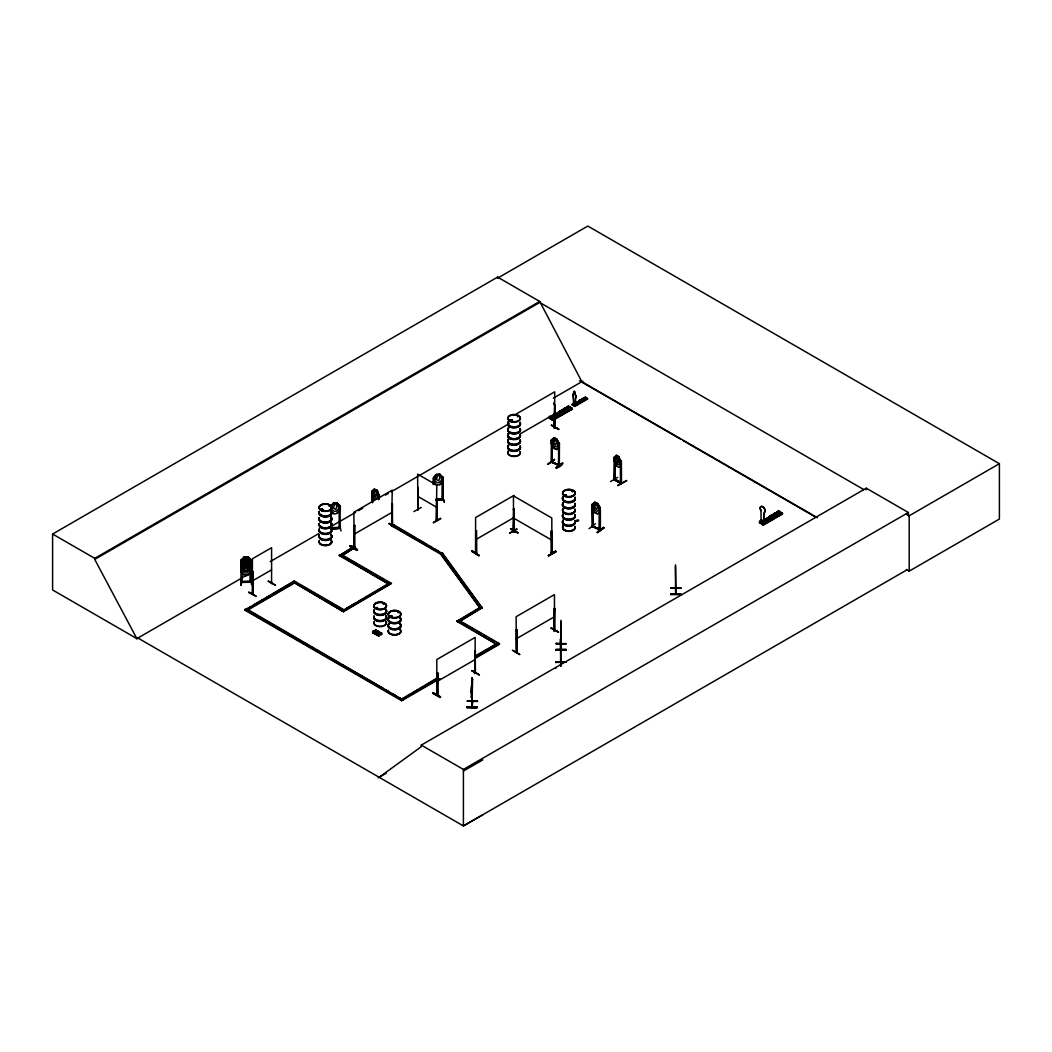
<?xml version="1.0" encoding="UTF-8"?>
<svg xmlns="http://www.w3.org/2000/svg" width="1052" height="1052" viewBox="0 0 1052 1052"><rect width="100%" height="100%" fill="white"/><g stroke="black" fill="none" stroke-linecap="round" stroke-linejoin="round"><path stroke-width="1.5" d="M471.822 690.243L471.743 688.297L471.875 688.981M471.796 683.406L471.875 679.566L471.414 692.913L472.085 677.725L471.756 687.679M471.967 686.364L471.414 696.424M471.717 684.576L472.151 685.141L471.73 684.273M471.848 688.481L471.848 683.208L471.848 687.627M471.651 685.97L471.953 687.009M471.822 684.76L471.901 685.812L472.216 682.787L471.677 697.976L471.822 695.99M471.493 691.9L471.69 685.431L471.704 689.034M466.864 707.523C476.135 705.077 484.854 708.706 466.864 707.523L477.029 707.733M466.891 707.194L477.043 707.444M466.891 706.839L477.056 707.01M471.493 694.544L471.585 695.359L471.651 686.075M471.704 690.572L471.612 693.202M471.94 689.862L472.072 683.09M553.865 413.554L553.497 418.091L550.893 416.224M575.247 404.81L575.681 397.827A2.262 1.315 59.5 0 0 575.339 394.724L575.247 394.789A2.262 1.315 59.5 0 1 575.575 397.88L575.681 397.827M763.91 522.765L764.423 512.377A3.393 1.972 59.5 0 0 764.423 508.458A3.393 1.972 59.5 0 0 760.99 506.525A3.393 1.972 59.5 0 0 760.99 510.444L760.846 510.522A3.393 1.972 59.5 0 1 760.846 506.617A3.393 1.972 59.5 0 1 764.265 508.55A3.393 1.972 59.5 0 1 764.265 512.455L763.765 522.844C759.005 520.569 763.542 520.845 761.766 520.753M614.999 479.83L614.71 457.633M558.494 443.352L559.44 443.444L559.309 465.786L551.287 462.17L551.59 439.907L552.313 440.223L552.182 462.564L552.313 444.97M599.495 507.708L600.324 507.853L600.416 530.037C594.433 527.302 592.237 526.184 592.447 525.606M621.167 465.142L618.773 467.259L616.38 465.786L614.013 460.921L614.013 457.41L616.419 455.279L618.852 456.686L621.167 461.631L621.153 483.736L614.092 479.62L614.67 457.633M600.324 507.853L597.47 503.369L598.733 510.115L596.997 511.417L595.248 510.628L593.486 507.748L594.761 502.146L597.536 503.316L600.219 508.037L600.192 530.195L592.171 526.618L593.065 526.986L593.21 504.644M442.353 477.49L443.234 477.516L443.089 499.634L443.037 477.292L442.129 477.358L442.064 499.713L443.142 498.622M471.967 677.725L472.532 679.921L472.085 677.725M472.032 678.934L471.796 707.338L472.624 700.685L472.216 701.526M472.611 701.553L472.203 707.325L471.835 705.879M248.351 568.08L246.51 565.384L248.285 562.688L245.958 564.885L243.564 562.846L245.353 565.45L243.512 568.277L245.918 565.91L247.444 568.093L248.39 567.988M551.616 416.092L551.261 416.934L551.708 415.842M551.866 415.698L552.024 416.342L551.892 415.619M551.695 416.579L552.379 416.053M574.247 403.284L573.682 404.06L573.393 396.525A2.262 1.315 59.5 0 1 573.735 393.816L573.761 391.594M573.406 403.968L574.09 403.376M763.16 524.803L782.675 513.744L763.357 525.119L759.491 522.568L759.491 521.135L761.451 519.977L759.781 522.436L762.845 524.172L762.845 523.028L764.804 521.871L765.08 523.475C758.071 514.822 763.318 528.104 762.043 521.095L760.754 520.569L760.754 522.989M761.28 520.911C760.464 522.042 763.805 519.819 761.99 521.279M761.49 521.279L762.082 520.477M514.362 530.892L513.494 531.536L514.454 531.707L513.705 509.194L513.389 531.51L513.968 508.866M514.441 531.168L513.507 531.562L513.455 495.873L551.813 518.018L551.879 553.654L551.09 553.286L551.077 552.392L552.024 552.602M551.393 553.05L552.129 553.51L551.406 530.958L551.813 553.615M614.684 479.225L614.026 478.857L615.065 479.094M614.131 479.686L614.263 478.634M620.483 483.341L620.378 460.921L621.39 461.407L621.482 483.552L620.483 483.394M620.483 482.592L621.456 482.776L620.483 482.513M248.706 592.46L256.083 596.431M248.864 591.987L256.083 596.09M421.247 507.445L413.909 511.588M581.348 401.207L580.428 400.904M321.873 509.194L321.517 509.852M321.583 509.115L322.74 509.392M329.5 505.683L329.052 505.315M328.987 505.328L329.67 505.657L328.75 505.802M375.945 608.385L377.287 608.109M376.958 607.491L377.103 608.424M377.497 607.832L376.8 608.674L375.945 607.819M383.336 604.006L384.401 603.914L383.507 604.229M391.028 615.801L390.489 616.814L392.067 616.459M391.186 616.485L390.687 615.92L391.028 616.761M391.87 616.13L391.791 616.419M392.133 616.262L391.344 615.801L392.041 616.696M398.05 611.922L398.721 612.369M509.76 420.668L510.707 420.037M517.518 416.71L518.36 416.434M564.858 494.966L564.556 495.571M564.595 495.334L566.292 495.597M564.924 495.058L565.345 495.781M566.147 495.716L565.253 494.874M572.064 491.415L572.959 491.034M572.314 491.613L572.88 491.613M572.604 491.652L572.669 490.876M378.51 495.019L378.444 499.726M561.36 649.702L560.808 621.798M560.637 663.049L561.097 661.721M676.015 587.766L675.502 588.975M675.568 592.933L675.963 594.314L675.489 566.252M593.012 504.815L592.263 504.487L594.867 502.212L592.079 504.447L592.079 507.958L594.761 512.679L597.47 513.902L600.219 511.548M618.852 456.686L616.459 465.747M575.339 404.757L574.05 403.442M552.09 461.775C550.327 463.248 553.194 461.223 551.511 461.197M551.511 461.999L559.519 465.615L558.77 464.405M592.263 526.658L592.158 504.395M593.262 526.75L593.197 525.947M349.935 546.106C353.235 543.634 365.32 556.876 349.935 546.106L357.18 550.196M350.277 545.804L357.496 549.972M471.651 551.406C485.919 558.651 476.096 555.732 472.059 550.735M440.459 696.858L433.2 692.755L432.832 693.413L440.078 697.542L440.472 696.845L433.187 692.781M479.225 555.285L472.019 550.775L478.897 555.561M519.701 654.489C511.693 649.741 508.234 647.808 519.675 654.528M554.772 438.684L553.917 442.839L555.653 444.983L556.547 442.471L554.838 438.631M595.669 503.106L594.814 507.261L596.537 509.392L597.431 506.893L595.734 503.053M551.222 416.237L552.247 415.764M573.616 403.784L574.392 403.573M762.555 521.042L762.371 520.398M334.667 503.619L333.589 508.248L335.772 509.444L336.89 506.446L335.772 503.54L334.654 503.553M437.593 474.965L436.514 479.594L438.697 480.79L439.815 477.805L438.697 474.886L437.579 474.912M245.484 557.297L244.406 561.939L245.484 563.267L247.733 561.834L246.589 557.271M245.484 560.874L244.406 565.45L246.602 566.739L247.733 563.806L246.602 560.847L245.497 560.94M245.497 565.187L244.419 569.829L245.51 571.157L247.746 569.724L246.615 565.161M375.511 631.279L374.933 634.093L375.511 631.279L377.957 630.963L377.957 632.344L375.511 632.66M379.246 633.422L378.654 636.25L379.246 633.422L381.692 633.107L381.692 634.501L379.246 634.816M374.933 634.093L375.603 629.596L375.59 632.357L377.957 632.344M378.654 636.25L379.338 631.752L379.325 634.501L381.692 634.501M374.459 632.449L374.933 631.318C371.79 630.214 371.79 634.172 374.933 632.699L374.459 633.83M376.064 629.859L375.025 632.397L372.539 632.712M378.194 634.606L378.667 633.475C375.511 632.37 375.511 636.328 378.667 634.856L378.194 635.987M379.798 632.015L378.746 634.553L376.261 634.869M471.783 705.997L471.717 707.299M472.203 707.22L472.216 679.276M550.656 418.131C553.036 420.655 550.472 414.988 552.379 416.224M573.656 391.66L574.326 391.265M617.669 477.319L610.554 481.579M517.019 529.156L509.536 533.219L516.677 529.038M333.576 503.25L331.919 506.827L331.919 509.457L334.141 511.377L336.351 511.219L338.534 508.958L338.534 506.328L336.929 502.843L333.51 503.106L330.999 505.986L333.51 503.106L336.942 502.909M436.435 474.452L434.844 480.803L437.067 482.723L439.276 482.566L441.459 480.317L441.459 477.674L439.854 474.189L436.435 474.452C430.873 478.134 435.475 478.528 434.121 484.485M244.34 560.374L242.723 563.964L242.723 566.607L244.958 568.619L247.181 568.54L249.377 566.384L249.377 563.74L247.785 560.256L251.165 563.662L247.785 567.278C243.275 568.974 237.62 562.702 244.34 560.374L247.785 560.322L251.178 563.714L247.733 567.186L244.393 567.304M548.21 464.261L554.535 459.316L547.829 464.182M554.457 459.671L548.25 463.932M589.081 528.709L595.419 523.725M513.863 530.221L513.389 530.708L514.047 530.155M551.195 552.497L551.813 552.813M241.171 585.346L240.658 579.1L241.263 585.425M339.415 506.249L340.112 505.946L339.204 506.012L339.138 528.367L339.125 527.315L340.112 527.276M476.517 530.773L475.622 531.01L476.517 530.773L476.517 552.997L475.793 553.339L476.609 552.905L475.622 553.142M555.048 427.559C553.155 429.045 556.048 425.232 554.338 427.099M437.698 672.754L437.79 694.885L436.974 695.319L437.698 672.754L437.053 673.135M475.465 673.162L475.149 650.846L474.807 673.504L475.478 672.281L474.754 672.701M516.098 651.504C518.215 650.701 514.573 652.635 516.992 652.201L516.992 629.964L516.098 630.201L516.992 629.964M252.349 593.538L252.73 594.183M252.349 594.341L252.414 558.77L271.587 547.697L271.587 583.623M271.561 582.834L271.85 583.465M773.614 516.953C772.05 513.231 771.063 519.609 773.72 516.216M436.383 520.635L436.777 485.182L417.605 474.123L417.933 509.904L418.183 487.615M437.04 519.806L436.422 520.004M517.545 416.395L518.281 416.276M241.999 560.479L241.066 560.243L240.987 582.584L241.171 581.506L251.086 581.217L251.139 582.256L251.007 559.914L250.074 559.901L250.008 582.295L251.073 581.493L240.987 581.782M240.961 582.387L251.112 582.045M336.942 513.442C344.398 503.592 337.731 515.98 333.51 513.639L331.288 511.522L333.563 513.534M240.961 567.567L244.353 570.973L240.961 567.515L240.947 560.414L244.34 556.797L247.785 556.745C254.492 559.703 252.02 572.538 244.34 570.907M240.974 568.369L244.353 564.687L247.799 564.635M247.785 570.855L251.165 567.173M247.799 575.168C244.156 578.1 236.213 566.094 244.406 575.194L247.799 575.168L251.178 571.486C253.729 568.185 244.103 560.821 249.39 568.119L249.39 570.763L247.194 572.919L244.971 572.998L242.736 570.973L244.353 564.687M433.135 693.176L440.472 697.305M551.472 416.829L550.485 415.816M552.274 416.355L551.406 416.027M331.104 528.183L331.104 528.998L331.209 506.88M340.138 527.499L331.262 528.17M339.138 527.552C326.633 526.855 329.513 530.51 340.164 528.288L340.112 505.946M340.217 528.328L340.217 527.262M435.791 499.608L442.221 498.622M443.063 498.845L435.752 499.398M353.814 547.014L354.879 546.777L353.893 546.935M441.971 553.286L394.027 524.922L392.633 525.724L440.578 553.405L479.83 607.78L440.578 554.088L392.633 526.421L392.251 503.553L391.778 526.263L392.317 524.843M391.594 525.237L392.567 524.987L391.896 525.408M554.01 426.941L554.733 426.573M516.387 413.923L554.733 391.791L554.457 427.875M554.996 427.559L554.733 405.244L554.023 427.809M475.872 531.142L475.793 553.339L476.346 551.919M476.517 552.944L476.267 530.629M513.363 531.313L514.112 531.852L514.112 509.707L513.323 509.234M474.439 673.412L475.149 672.991L475.149 637.394L436.804 659.525L436.843 695.07M474.873 672.675L475.149 672.175M516.953 652.174L516.335 652.542L516.821 651.122M554.667 629.609L553.733 630.621L554.798 630.332L554.457 608.056L553.733 630.621L554.522 630.161M554.667 630.411L553.983 630.766L554.706 608.201M379.193 495.374L376.787 490.482L374.354 489.075L371.869 491.245L372.053 502.356M371.948 491.323L372.947 491.521L372.053 491.284L374.394 489.193L373.131 494.637L376.287 498.543L377.839 497.359C375.064 482.802 378.917 492.691 379.193 498.885M551.261 443.497L553.931 448.205L556.653 449.428L559.322 447.126L556.587 449.48L553.865 448.257L551.195 443.55L551.261 439.986L552.011 440.17M241.066 582.387L251.034 582.256M241.973 581.769L242.091 582.348M241.066 560.243L241.999 560.414L242.105 582.558L240.961 581.585M250.192 581.243L249.981 582.085M354.853 547.632L354.787 525.461L353.893 525.698L354.787 525.461M392.501 525.921L391.857 526.21L392.501 503.698M561.373 411.556C564.582 410.004 562.544 414.33 561.229 411.648M563.346 411.963C560.124 413.515 562.176 409.189 563.491 411.858M437.698 694.977L437.448 672.609M321.517 509.51L322.201 509.339M328.947 505.157L329.67 505.486M510.273 420.011C511.298 421.878 510.983 418.512 510.181 420.708M397.801 612.146L398.761 612.146M564.648 495.137L565.345 495.492M551.353 440.052L553.931 437.671L556.653 438.894L559.322 443.615M556.613 438.973L553.865 437.724L552.589 443.326L554.351 446.206L556.113 447.008L557.849 445.693L556.653 438.894L559.256 443.668L559.204 465.786M559.44 443.444L558.388 443.313M559.072 464.945L552.182 461.986L559.099 464.918M562.544 462.919C563.872 466.667 547.132 472.046 562.596 462.985M556.284 468.008L562.596 463.301L556.39 468.008M592.171 504.526L592.592 526.473M597.497 513.744L594.801 512.613M599.745 528.854L593.065 526.408L600.416 529.235L599.522 528.827M597.615 532.614C617.235 518.255 583.939 542.28 603.493 527.407M379.141 777.283L421.273 746.71L421.273 745.105L866.256 488.194L908.389 512.508L908.389 515.743M566.515 407.321C577.232 412.029 561.334 407.9 568.475 406.164L572.104 408.229L552.353 419.919L572.406 408.978L553.089 420.353L549.249 418.012M553.378 415.566L568.475 406.164M583.926 397.945L585.228 396.985L587.858 398.866L574.944 406.427L572.393 404.757L573.038 405.349L585.701 397.446L572.249 404.915L573.879 403.126L572.393 403.797M552.182 419.643L572.393 408.991M572.157 408.676L571.407 408.097L551.958 419.709M574.616 406.23L574.629 405.059L574.629 405.822M587.476 398.655L574.155 405.967L587.187 398.274M552.576 420.037L552.865 418.42L554.812 417.276L552.576 418.262L552.576 419.419L549.512 417.683L549.223 416.368M782.425 513.442L778.743 510.93L759.518 522.765M778.743 511.219L782.386 513.258M778.546 511.456L763.41 520.385M778.112 512.613L759.899 523.146L774.14 515.322L763.213 521.858M779.164 511.785L759.899 523.146M781.912 513.35L762.227 524.461M252.73 572.038L252.677 594.551L252.98 572.183M268.326 581.112L275.558 585.293L268.181 581.191M573.629 391.883L573.735 393.816A2.262 1.315 59.5 0 0 573.301 396.591L573.892 403.771M553.641 417.999L551.301 416.697M559.559 411.424C570.276 416.132 554.378 412.003 561.518 410.267L565.148 412.608L561.518 410.267M563.254 409.241C573.971 413.949 558.073 409.82 565.213 408.097L568.843 410.438L565.213 408.097M553.05 415.553L568.475 406.453L572.104 408.229M579.284 400.496C586.424 403.626 575.825 400.878 580.586 399.721L583.005 401.285L580.586 399.721M581.743 399.234L583.058 398.274L585.477 399.642M572.196 404.875L585.425 397.498M569.185 406.861L550.157 418.709M549.959 418.407L569.145 407.006M572.512 405.059L585.701 397.446M572.722 405.191L585.727 397.564M574.629 405.059L576.115 404.389L576.115 405.349M551.866 419.63L571.407 408.097M775.416 517.084C774.088 520.293 766.711 516.124 771.787 515.02L775.416 517.36L771.787 515.02M779.124 514.901C777.796 518.11 770.406 513.941 775.482 512.85L779.124 515.191L775.482 512.85M782.372 512.981C781.044 516.19 773.667 512.022 778.743 510.93M763.805 520.595L777.573 512.482M763.134 524.619L763.134 523.186L765.08 522.029M762.845 524.172L780.347 513.849M762.937 524.856L782.372 513.271M554.088 427.756L554.983 405.388M551.314 425.35L558.954 429.242L551.721 425.113M394.894 527.118L389.227 523.423M353.893 547.75L354.866 547.553M391.607 526.066L392.251 490.1L353.893 512.245L354.077 548.026L354.616 546.606M513.455 509.339L514.218 509.01M510.549 528.972L518.189 532.864L510.956 528.735M552.063 531.326L551.156 531.102M551.077 553.207L551.406 530.958M555.627 551.103C533.298 564.608 571.289 542.95 548.539 555.68M548.434 555.68L555.587 551.038M555.982 551.708L548.802 555.824M474.912 673.504L475.399 650.991M472.124 670.716L479.37 674.832M436.804 694.228L437.527 693.899M437.159 694.438L437.777 694.044L436.974 694.504M551.038 628.162L558.665 632.055L551.432 627.939M553.983 629.964L554.798 629.53L554.207 630.727M436.422 520.661L436.698 498.306L436.738 520.451M433.385 522.41L440.525 518.189M433.358 522.818L440.735 518.767M137.97 638.038L136.918 638.643L52.6 589.962L52.6 534.035L497.596 277.123L539.715 301.451L581.848 381.705L817.404 517.702M52.6 534.035L94.733 558.362L539.715 301.451M482.815 814.787L463.406 825.938L137.904 638.012L136.865 638.617L94.733 559.401L539.715 302.476L863.797 489.588M374.354 489.075L376.748 490.548M375.88 490.587L376.682 494.045L375.88 496.491L374.328 492.691L375.091 490.14L375.958 490.548M378.444 495.058L379.338 495.216L379.338 498.372M379.036 498.858L379.338 495.216M374.394 499.542L371.869 494.756L374.354 499.608M136.865 638.617L253.164 571.473M270.233 561.61L318.611 533.68M331.419 526.289L355.615 512.324M358.456 510.68L362.73 508.208M385.492 495.071L388.333 493.427M391.186 491.784L509.286 423.601M553.391 398.129L582.9 381.1M252.414 580.914L271.587 569.842M520.648 433.608L554.733 413.923M353.893 534.377L392.251 512.245M439.96 678.658L401.732 700.724L244.827 610.134L294.165 580.967L343.491 609.45M339.296 554.904L388.635 584.07L339.296 555.587L353.682 546.593L355.076 547.408L340.703 556.403L355.076 547.408M244.827 610.134L246.221 608.635L403.126 699.922L398.892 697.476M247.628 608.516L250.455 606.886M253.269 605.255L263.145 599.561M265.959 597.93L270.193 595.498M273.007 593.867L294.165 581.651L295.559 582.466L295.559 581.769L247.614 609.45M339.296 555.587L352.381 548.039M247.614 610.134L295.559 582.466M392.633 526.421L394.027 525.606L413.778 537.007M513.968 495.413L475.622 517.545L475.543 553.194M480.698 606.018L442.392 553.654L440.578 554.088L441.971 552.589M346.332 608.503L356.194 602.809M359.021 601.179L361.835 599.548M364.663 597.917L368.884 595.485M371.711 593.854L374.525 592.223M377.352 590.593L387.215 584.899M343.491 611.054L391.436 583.387L343.491 611.751L294.165 582.571L343.491 611.751M613.934 457.449L614.776 457.752M617.932 456.792L618.734 460.25L617.932 462.696L616.38 458.896L617.156 456.344L618.011 456.752M475.622 539.689L513.968 517.545M614.815 479.462L620.667 482.552M617.734 485.274C628.307 480.856 631.226 477.056 617.734 485.735M456.897 620.667L496.649 644.311L456.897 621.364L480.869 606.833L482.263 607.635L458.291 622.166L482.263 607.635M456.897 621.364L470.994 613.224M473.821 611.593L480.869 607.53L482.263 608.332M437.132 677.975L401.732 699.107L404.56 697.476M475.386 655.896L498.043 642.811L499.437 644.311L499.437 643.627L459.698 620.667M407.4 695.845L410.227 694.202M413.055 692.571L417.315 690.112M420.142 688.481L422.97 686.851M425.81 685.207L435.725 679.487M476.793 655.777L486.708 650.044M489.548 648.413L496.623 644.324M244.827 609.45L401.732 700.04L437.119 679.605M475.359 657.526L499.437 643.627M475.359 658.21L499.437 644.311M436.804 681.67L475.149 659.538M516.098 638.893L554.457 616.748M378.089 777.888L386.255 773.181M421.273 745.105L463.406 769.42L908.389 512.508M906.337 514.152L909.178 515.782L999.4 463.695L999.4 519.044L909.178 571.144L906.337 569.5M906.969 569.842L463.406 825.938L463.406 769.42M463.406 771.037L482.815 759.899M773.43 516.848L771.497 516.4L773.601 516.295M354.261 547.96L354.143 525.842M554.457 630.201L554.457 594.604L516.098 616.748L516.466 652.464M437.198 695.267L437.29 693.939M510.062 420.813L511.403 420.932L511.206 420.037M322.53 509.681L321.36 509.392M322.688 509.957L321.583 510.036M376.379 607.872L377.287 607.727M398.55 612.593L397.84 612.369M392.133 525.711L392.094 524.882M580.77 400.417L581.795 400.575M440.578 553.405L442.392 552.957L481.658 607.333M479.83 607.083L481.658 606.636M436.817 520.806L436.698 498.306M376.314 607.609L377.497 607.701M575.391 520.74C579.389 518.86 579.691 521.319 575.602 521.503M575.391 521.2L578.561 520.438M516.756 651.911L516.742 629.819M514.454 531.707L513.823 531.352M377.957 630.963L376.064 631.239M381.692 633.107L379.798 633.396M372.539 631.332L375.025 631.016M376.261 633.488L378.746 633.159M551.642 461.197L552.313 461.565M551.59 462.038L551.59 439.907M592.986 526.145L592.973 526.999M558.559 429.479L551.419 425.232M388.898 523.541L394.96 526.986M396.131 527.67L388.832 523.659M517.794 533.101L510.654 528.854M551.09 628.057L558.336 632.186M471.796 670.834L479.37 674.845L471.73 670.492M510.943 420.945L510.246 420.892M436.501 474.597L439.815 474.347M433.214 484.564L433.161 478.029L434.121 477.963M435.752 499.976L442.997 499.411M435.791 500.173L443.089 499.634M321.794 509.115L322.898 509.957L321.162 509.72M442.511 496.149L444.378 502.396L442.576 496.189M340.164 528.288L331.038 528.696A6.43 3.708 0 0 1 326.251 534.1A6.43 3.708 0 0 1 319.19 529.458M339.73 525.198L341.032 531.023M377.037 608.529L376.34 608.477M514.191 531.891L513.968 518.715M621.022 483.67C620.785 480.093 605.636 476.293 621.351 483.486M620.785 483.17L620.733 465.773M244.34 556.797L242.723 563.083L244.958 565.108L247.181 565.029L249.377 562.873L249.377 560.229L247.733 556.837L244.393 556.942L240.947 560.414M245.484 557.363L246.602 557.323M250.074 560.216L251.007 559.914M244.393 560.466L247.733 560.414M247.746 564.727L244.406 564.845L240.961 568.304L240.974 571.88M245.51 565.253L246.615 565.226M250.836 579.218L251.494 584.662M675.489 564.819L675.568 594.235M670.703 588.107L680.868 588.094M670.703 588.292L680.868 588.305M670.703 594.248L680.868 594.314M670.703 594.564L680.868 594.63M560.913 620.272L560.834 649.728M560.637 640.208L560.992 666.1M556.008 643.535L566.173 643.89L556.008 643.429M556.008 643.732L566.173 643.561M556.008 649.689L566.173 649.689M556.008 649.781L566.173 649.768M556.008 650.005L566.173 650.07L566.173 649.308L556.008 649.321L556.008 650.083M560.637 651.057L560.532 638.656L560.637 666.1M555.732 662.076L565.897 662.05M555.732 662.247L565.897 662.26M472.072 677.843L472.032 680.328M471.861 681.354L472.032 683.839M471.809 682.446L471.967 684.813M471.704 685.575L471.717 688.153L472.111 686.298M471.967 688.192L471.848 691.138L471.756 690.322M471.572 688.692L471.822 690.125M471.69 692.111L471.822 693.755L471.756 684.168M471.559 697.857L471.428 696.332L471.677 697.976M467.325 701.224L477.476 701.474M581.138 400.352L581.874 400.68M549.446 418.315L568.475 406.453M614.684 480.041L614.5 478.673M565.66 494.821L566.357 495.137M599.403 529.117L600.1 530.208M558.862 465.247L558.862 464.445M614.368 479.436L614.342 457.344M574.234 391.331L575.22 392.541M565.937 495.19L564.714 495.597M558.388 443.01L559.072 465.76M600.113 508.024L599.311 507.472L599.403 529.919L599.601 512.271M603.874 528.012L603.427 527.341M472.098 702.078L472.572 679.395M583.926 397.761L586.345 399.129M581.743 399.037L584.176 400.404M776.784 512.074L780.426 514.139M773.522 514.007L777.165 516.059M576.115 404.389L575.931 405.059M573.34 403.35L573.34 404.967C574.445 406.637 574.721 402.877 573.235 403.429L573.235 405.033M769.827 516.177L773.47 518.228M760.754 520.569L764.804 523.028L764.804 521.871M552.484 417.105L554.535 418.262L554.535 417.105M999.4 463.695L587.818 226.062L497.596 278.162L497.596 277.123M579.507 380.811L680.394 439.052M683.235 440.696L815.392 516.992M618.813 456.752L616.34 455.332L615.196 458.212L615.196 460.842L618.352 464.747L619.904 463.564L618.734 456.805M621.39 461.407L620.391 461.21M513.455 518.018L551.813 540.163M417.605 496.255L436.777 507.327M378.352 494.992L379.088 495.36M416.592 538.637L426.468 544.331M429.282 545.962L432.096 547.592M434.923 549.21L439.157 551.656M353.682 547.29L355.076 548.092M463.958 623.823L466.799 625.467M469.639 627.11L473.9 629.569M476.74 631.2L481.001 633.659M483.841 635.303L486.682 636.947M489.522 638.59L493.782 641.049M391.436 583.387L342.097 554.904L342.097 555.587M343.504 556.403L359.021 565.358M361.835 566.989L371.711 572.683M374.525 574.313L377.352 575.944M380.167 577.574L384.401 580.007M387.215 581.638L390.042 583.268L390.042 582.571L342.097 610.949M299.794 584.899L309.656 590.606M312.483 592.223L315.298 593.854M318.112 595.485L322.346 597.93M325.173 599.561L327.987 601.179M330.801 602.809L342.084 609.318M247.641 610.147L257.53 615.854M260.357 617.498L288.629 633.817M291.457 635.447L301.345 641.155M304.173 642.785L308.42 645.244M311.247 646.875L314.075 648.505M316.902 650.136L326.791 655.843M329.618 657.487L339.52 663.194M342.347 664.825L383.336 688.495M386.163 690.125L388.99 691.756M393.238 694.202L396.065 695.832M761.109 521.292L760.99 510.444M603.506 527.762L597.286 532.43M439.854 474.189L443.037 477.292M336.929 502.843L340.309 506.17L340.309 509.681M336.877 502.935L340.296 506.104M247.785 564.569L251.178 568.027M575.234 392.212L575.247 394.789M439.802 484.643L436.435 484.985L433.174 481.685L436.501 484.946M558.494 465.418L558.717 446.272M909.178 515.782L909.178 571.144M866.256 488.194L866.256 489.798M760.925 520.477L760.925 522.897M680.868 587.989L670.703 587.989M680.868 594.643L680.868 593.854L670.703 593.867L670.703 594.643M614.999 462.459L615.065 479.896M599.995 529.34L599.956 530.169M573.695 403.021L573.695 403.981M555.732 667.81L555.732 668.599M551.695 552.787L551.656 553.615M550.656 415.711L550.485 418.236M516.348 630.345L516.348 652.49M480.869 606.833L480.869 607.53M442.392 552.957L442.392 553.654M433.989 477.95L434.068 484.288M417.933 487.76L417.894 509.944L417.854 487.431M401.732 700.04L401.732 700.724M394.027 524.922L394.027 525.606M381.258 632.857L381.258 634.238M379.338 631.752L379.325 634.501M377.523 630.7L377.523 632.094M376.708 633.738L376.708 635.119M375.603 629.596L375.59 632.357M372.947 496.268L372.947 501.015M372.973 631.581L372.973 632.962M372.513 491.363L372.697 502.738M372.303 494.308L372.303 502.212M354.537 525.316L353.893 547.829L353.682 546.593M294.165 580.967L294.165 581.651M94.733 558.362L94.733 559.401M575.076 503.908A6.43 3.708 0 0 1 568.027 508.55A6.43 3.708 0 0 1 563.293 503.014M574.997 504.276A6.338 3.669 0 0 1 568.041 508.852A6.338 3.669 0 0 1 563.372 503.395M574.957 509.05A6.299 3.643 0 0 1 568.041 513.6A6.299 3.643 0 0 1 563.412 508.169M575.076 497.793A6.43 3.708 0 0 1 568.027 502.435A6.43 3.708 0 0 1 563.293 496.899M574.984 503.25A6.325 3.656 0 0 1 568.041 507.827A6.325 3.656 0 0 1 563.385 502.369M574.984 498.161A6.325 3.656 0 0 1 568.041 502.738A6.325 3.656 0 0 1 563.385 497.28M575.076 503.592A6.43 3.708 0 0 1 568.027 508.234A6.43 3.708 0 0 1 563.293 502.698M575.076 497.478A6.43 3.708 0 0 1 568.027 502.12A6.43 3.708 0 0 1 563.293 496.583M574.997 497.136A6.338 3.669 0 0 1 568.041 501.725A6.338 3.669 0 0 1 563.372 496.255M575.076 521.319A6.43 3.708 0 0 1 568.027 525.961A6.43 3.708 0 0 1 563.293 520.424M574.997 521.687A6.338 3.669 0 0 1 568.041 526.263A6.338 3.669 0 0 1 563.372 520.806M574.957 526.46A6.299 3.643 0 0 1 568.041 531.01A6.351 3.669 0 0 1 563.359 525.711M563.412 525.592A6.299 3.643 0 0 0 568.041 531.01A6.351 3.669 0 0 0 574.997 526.592M574.971 509.944A6.312 3.643 0 0 1 568.041 514.507A6.312 3.643 0 0 1 563.399 509.063M574.997 526.802A6.338 3.669 0 0 1 568.041 531.392A6.338 3.669 0 0 1 563.372 525.921M575.076 515.204A6.43 3.708 0 0 1 568.027 519.859A6.43 3.708 0 0 1 563.293 514.31M574.984 520.661A6.325 3.656 0 0 1 568.041 525.237A6.325 3.656 0 0 1 563.385 519.78M574.984 515.585A6.325 3.656 0 0 1 568.041 520.148A6.325 3.656 0 0 1 563.385 514.704M575.076 521.003A6.43 3.708 0 0 1 568.027 525.645A6.43 3.708 0 0 1 563.293 520.109M575.076 514.901A6.43 3.708 0 0 1 568.027 519.543A6.43 3.708 0 0 1 563.293 513.994M574.997 514.559A6.338 3.669 0 0 1 568.041 519.136A6.338 3.669 0 0 1 563.372 513.665M400.115 623.994A6.43 3.708 0 0 1 394.539 629.556A6.43 3.708 0 0 1 388.977 623.994M400.01 629.149A6.299 3.643 0 0 1 395.368 634.58A6.299 3.643 0 0 1 388.451 630.03M400.115 617.879A6.43 3.708 0 0 1 394.539 623.455A6.43 3.708 0 0 1 388.977 617.879M400.115 623.678A6.43 3.708 0 0 1 394.539 629.241A6.43 3.708 0 0 1 388.977 623.678M400.115 617.563A6.43 3.708 0 0 1 394.539 623.139A6.43 3.708 0 0 1 388.977 617.563M400.036 618.26A6.338 3.669 0 0 1 395.368 623.718A6.338 3.669 0 0 1 388.412 619.141M400.036 617.235A6.338 3.669 0 0 1 395.368 622.705A6.338 3.669 0 0 1 388.412 618.116M400.036 624.375A6.338 3.669 0 0 1 395.368 629.832A6.338 3.669 0 0 1 388.412 625.256M400.036 623.349A6.338 3.669 0 0 1 395.368 628.807A6.338 3.669 0 0 1 388.412 624.231M385.624 620.851A6.299 3.643 0 0 1 380.982 626.282A6.299 3.643 0 0 1 374.078 621.732M385.663 609.963A6.338 3.669 0 0 1 380.995 615.42A6.338 3.669 0 0 1 374.039 610.844M385.663 608.937A6.338 3.669 0 0 1 380.995 614.394A6.338 3.669 0 0 1 374.039 609.818M385.663 616.064A6.338 3.669 0 0 1 380.995 621.535A6.338 3.669 0 0 1 374.039 616.945M385.729 615.683A6.43 3.708 0 0 1 381.008 621.219A6.43 3.708 0 0 1 373.947 616.577M385.729 615.367A6.43 3.708 0 0 1 381.008 620.917A6.43 3.708 0 0 1 373.947 616.275M385.663 615.039A6.338 3.669 0 0 1 380.995 620.509A6.338 3.669 0 0 1 374.039 615.933M385.729 609.581A6.43 3.708 0 0 1 381.008 615.118A6.43 3.708 0 0 1 373.947 610.476M385.729 609.266A6.43 3.708 0 0 1 381.008 614.802A6.43 3.708 0 0 1 373.947 610.16M385.663 621.193A6.338 3.669 0 0 1 380.995 626.663A6.338 3.669 0 0 1 374.039 622.087M520.28 429.006A6.43 3.708 0 0 1 513.231 433.648A6.43 3.708 0 0 1 508.497 428.111M520.188 429.374A6.325 3.656 0 0 1 513.245 433.95A6.325 3.656 0 0 1 508.589 428.493M520.161 434.147A6.299 3.643 0 0 1 513.245 438.697A6.299 3.643 0 0 1 508.616 433.279M520.201 434.292A6.351 3.669 0 0 1 513.245 438.881A6.351 3.669 0 0 1 508.563 433.398M520.201 434.502A6.338 3.669 0 0 1 513.245 439.078A6.338 3.669 0 0 1 508.576 433.621M520.28 422.891A6.43 3.708 0 0 1 513.231 427.546A6.43 3.708 0 0 1 508.497 421.997M509.523 421.234A6.43 3.708 0 0 1 512.403 420.274M520.201 428.348A6.338 3.669 0 0 1 513.245 432.924A6.338 3.669 0 0 1 508.576 427.467M520.201 423.259A6.338 3.669 0 0 1 513.245 427.848A6.338 3.669 0 0 1 508.576 422.378M520.28 428.69A6.43 3.708 0 0 1 513.231 433.332A6.43 3.708 0 0 1 508.497 427.796M520.28 422.588A6.43 3.708 0 0 1 513.231 427.23A6.43 3.708 0 0 1 508.497 421.681M509.523 420.918A6.43 3.708 0 0 1 512.403 419.958M520.201 422.247A6.338 3.669 0 0 1 513.245 426.823A6.338 3.669 0 0 1 508.576 421.352M509.589 420.603A6.338 3.669 0 0 1 512.429 419.656M520.28 446.416A6.43 3.708 0 0 1 513.231 451.058A6.43 3.708 0 0 1 508.497 445.522M520.201 446.784A6.338 3.669 0 0 1 513.245 451.374A6.338 3.669 0 0 1 508.576 445.903M520.161 451.571A6.299 3.643 0 0 1 513.245 456.121A6.299 3.643 0 0 1 508.616 450.69M520.175 435.041A6.312 3.643 0 0 1 513.245 439.604A6.312 3.643 0 0 1 508.603 434.174M520.188 451.926A6.325 3.656 0 0 1 513.245 456.489A6.325 3.656 0 0 1 508.589 451.045M520.201 434.739A6.351 3.669 0 0 1 513.245 439.328A6.351 3.669 0 0 1 508.563 433.858M520.28 440.315A6.43 3.708 0 0 1 513.231 444.957A6.43 3.708 0 0 1 508.497 439.42M520.201 445.759A6.338 3.669 0 0 1 513.245 450.348A6.338 3.669 0 0 1 508.576 444.878M520.188 440.683A6.325 3.656 0 0 1 513.245 445.246A6.325 3.656 0 0 1 508.589 439.802M520.28 446.101A6.43 3.708 0 0 1 513.231 450.743A6.43 3.708 0 0 1 508.497 445.206M520.28 439.999A6.43 3.708 0 0 1 513.231 444.641A6.43 3.708 0 0 1 508.497 439.105M520.188 439.657A6.325 3.656 0 0 1 513.245 444.22A6.325 3.656 0 0 1 508.589 438.776M553.641 402.982A3.393 1.972 59.5 0 1 554.772 405.296M553.996 403.784A3.393 1.972 59.5 0 1 554.628 405.388M330.867 522.41A6.299 3.643 0 0 1 326.225 527.841A6.299 3.643 0 0 1 319.321 523.291M330.893 511.522A6.338 3.669 0 0 1 326.238 516.979A6.338 3.669 0 0 1 319.282 512.403M330.893 510.496A6.338 3.669 0 0 1 326.238 515.967A6.338 3.669 0 0 1 319.282 511.377M330.893 517.637A6.338 3.669 0 0 1 326.238 523.094A6.338 3.669 0 0 1 319.282 518.518M330.972 517.255A6.43 3.708 0 0 1 326.251 522.791A6.43 3.708 0 0 1 319.19 518.149M330.972 516.94A6.43 3.708 0 0 1 326.251 522.476A6.43 3.708 0 0 1 319.19 517.834M330.893 516.611A6.325 3.656 0 0 1 326.238 522.068A6.325 3.656 0 0 1 319.295 517.492M330.972 511.14A6.43 3.708 0 0 1 326.251 516.677A6.43 3.708 0 0 1 319.19 512.035M330.972 510.825A6.43 3.708 0 0 1 326.251 516.361A6.43 3.708 0 0 1 319.19 511.719M330.907 522.752A6.351 3.669 0 0 1 326.238 528.222A6.351 3.669 0 0 1 319.269 523.633M330.907 522.528A6.351 3.669 0 0 1 326.238 528.012A6.351 3.669 0 0 1 319.269 523.423M330.88 523.331A6.312 3.643 0 0 1 326.225 528.775A6.312 3.643 0 0 1 319.308 524.212M330.867 539.834A6.299 3.643 0 0 1 326.225 545.252A6.299 3.643 0 0 1 319.321 540.702M330.907 522.989A6.351 3.669 0 0 1 326.238 528.459A6.351 3.669 0 0 1 319.269 523.883M330.893 528.932A6.338 3.669 0 0 1 326.238 534.403A6.338 3.669 0 0 1 319.282 529.827M330.893 527.907A6.338 3.669 0 0 1 326.238 533.377A6.338 3.669 0 0 1 319.282 528.801M330.893 535.047A6.338 3.669 0 0 1 326.238 540.504A6.338 3.669 0 0 1 319.282 535.928M330.972 534.666A6.43 3.708 0 0 1 326.251 540.202A6.43 3.708 0 0 1 319.19 535.56M330.972 534.35A6.43 3.708 0 0 1 326.251 539.886A6.43 3.708 0 0 1 319.19 535.244M330.893 534.022A6.325 3.656 0 0 1 326.238 539.479A6.325 3.656 0 0 1 319.295 534.903M330.972 528.249A6.43 3.708 0 0 1 326.251 533.785A6.43 3.708 0 0 1 319.19 529.143M330.907 540.163A6.351 3.669 0 0 1 326.238 545.633A6.351 3.669 0 0 1 319.269 541.044M330.907 539.952A6.351 3.669 0 0 1 326.238 545.423A6.351 3.669 0 0 1 319.269 540.833M467.338 701L477.503 701.237L467.338 701M443.102 480.935L439.815 484.709L443.234 481.027M565.897 661.945L555.732 662.405L565.897 661.945M565.7 496.123A6.338 3.669 0 0 0 575.207 492.954A6.338 3.669 0 0 0 565.7 489.785A6.338 3.669 0 0 0 565.7 496.123M565.713 496.636A6.312 3.643 0 0 0 575.181 493.48A6.312 3.643 0 0 0 565.713 490.324A6.312 3.643 0 0 0 565.713 496.636M568.041 513.968A6.338 3.669 0 0 0 574.997 509.392A6.338 3.669 0 0 1 568.041 513.981A6.338 3.669 0 0 1 563.372 508.524A6.338 3.669 0 0 0 568.041 513.968M565.687 496.334A6.351 3.669 0 0 0 575.22 493.164A6.351 3.669 0 0 0 565.687 489.982A6.351 3.669 0 0 0 565.687 496.334M391.383 617.103A6.312 3.643 0 0 0 400.865 613.947A6.312 3.643 0 0 0 391.383 610.791A6.312 3.643 0 0 0 391.383 617.103M391.383 617.616A6.312 3.643 0 0 0 400.865 614.46A6.312 3.643 0 0 0 391.383 611.304A6.312 3.643 0 0 0 391.383 617.616M391.37 617.327A6.351 3.669 0 0 0 400.904 614.158A6.351 3.669 0 0 0 391.37 610.975A6.351 3.669 0 0 0 391.37 617.327M395.368 634.935A6.312 3.643 0 0 0 400.01 629.49A6.338 3.669 0 0 1 395.368 634.961A6.338 3.669 0 0 1 388.412 630.385A6.312 3.643 0 0 0 395.368 634.935M376.984 608.832A6.351 3.669 0 0 0 386.518 605.663A6.351 3.669 0 0 0 376.984 602.48A6.351 3.669 0 0 0 376.984 608.832M377.01 609.318A6.299 3.643 0 0 0 386.465 606.162A6.299 3.643 0 0 0 377.01 603.006A6.299 3.643 0 0 0 377.01 609.318M376.984 609.042A6.351 3.669 0 0 0 386.518 605.86A6.351 3.669 0 0 0 376.984 602.678A6.351 3.669 0 0 0 376.984 609.042M510.891 421.234A6.338 3.669 0 0 0 520.411 418.065A6.338 3.669 0 0 0 510.891 414.882A6.338 3.669 0 0 0 510.891 421.234M510.917 421.76A6.312 3.643 0 0 0 520.385 418.604A6.312 3.643 0 0 0 510.917 415.435A6.312 3.643 0 0 0 510.917 421.76M322.228 510.588A6.351 3.669 0 0 0 331.761 507.419A6.351 3.669 0 0 0 322.228 504.237A6.351 3.669 0 0 0 322.228 510.588M322.254 510.904A6.312 3.643 0 0 0 331.722 507.735A6.312 3.643 0 0 0 322.254 504.565A6.312 3.643 0 0 0 322.254 510.877A6.312 3.643 0 0 0 331.722 507.721A6.312 3.643 0 0 0 322.254 504.579A6.312 3.643 0 0 0 322.254 510.904"/></g></svg>
